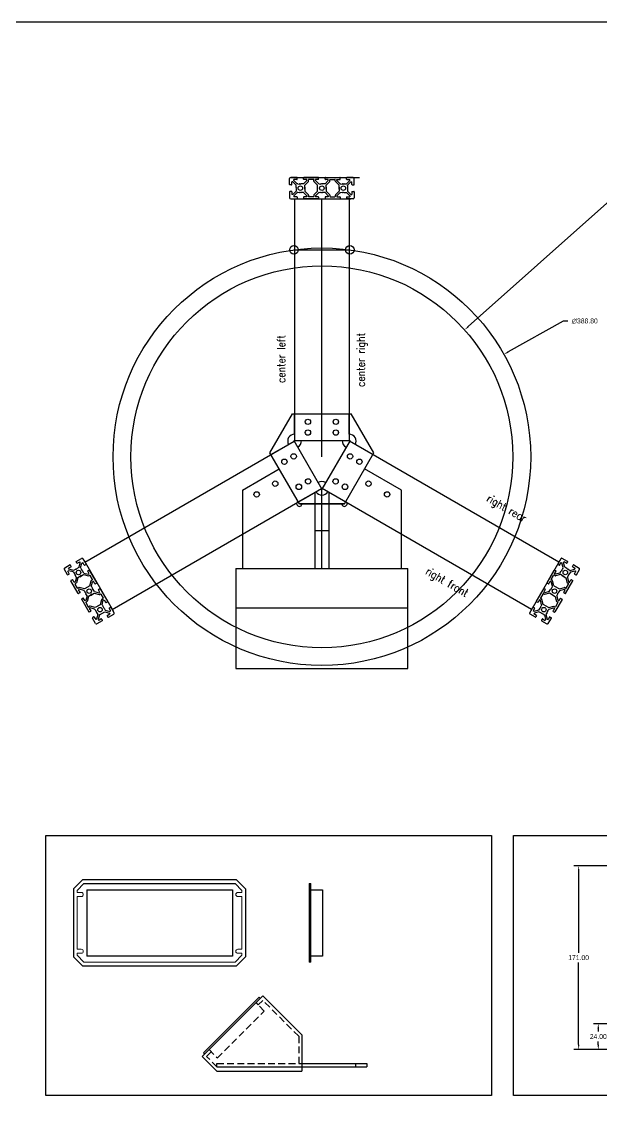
# Model space of a CAD drawing. Extents: x 134 to 3729, y -60 to 2081.
# Drawn here: x 1235 to 1774, y 1060 to 2081 of the extents above; entities that cross this region are included whole.
import ezdxf

# ---------------------------------------------------------------- set-up
doc = ezdxf.new("R2010")
doc.units = 0
doc.header["$LTSCALE"] = 25.4
doc.header["$MEASUREMENT"] = 0
doc.linetypes.add('HIDDEN', pattern=[0.375, 0.25, -0.125])
doc.layers.get('0').update_dxf_attribs({"linetype": 'CONTINUOUS'})
doc.layers.get('Defpoints').update_dxf_attribs({"linetype": 'CONTINUOUS'})
doc.styles.add('ROMANS', font='ROMANS.SHX')
doc.dimstyles.get("Standard").update_dxf_attribs({"dimtxt": 0.18, "dimasz": 0.18, "dimexe": 0.18, "dimexo": 0.0625, "dimgap": 0.09, "dimtad": 0, "dimtih": 1, "dimtoh": 1, "dimdec": 4, "dimzin": 0, "dimdsep": 46, "dimtxsty": 'ROMANS', "dimcen": 0.09, "dimadec": 0, "dimazin": 0, "dimtfac": 1, "dimtdec": 4, "dimtofl": 0, "dimtmove": 2, "dimatfit": 3, "dimfxl": 0, "dimtolj": 1, "dimtzin": 0, "dimarcsym": 0})

# ---------------------------------------------------------------- blocks, each defined once
blk = doc.blocks.new('*D373')
at = {"color": 0, "lineweight": -2}
for p, q in [((1816.7, 1295), (1748.4, 1295)), ((1752.9, 1290.4), (1752.9, 1214.1)), ((1752.9, 1128.6), (1752.9, 1204.9)), ((1787.9, 1124), (1748.4, 1124))]:
    blk.add_line(p, q, dxfattribs=at)
at = {"color": 0}
for points in [[(1752.2, 1290.4), (1753.7, 1290.4), (1752.9, 1295)], [(1752.2, 1128.6), (1753.7, 1128.6), (1752.9, 1124)]]:
    blk.add_solid(points, dxfattribs=at)
at = {"layer": 'Defpoints', "color": 0}
for p in [(1752.9, 1295), (1818.3, 1295), (1789.5, 1124)]:
    blk.add_point(p, dxfattribs=at)
at = {"color": 0, "insert": (1752.9, 1209.5), "char_height": 4.57, "attachment_point": 5}
blk.add_mtext('\\A1;171.00', dxfattribs=at)
blk = doc.blocks.new('*D374')
at = {"color": 0, "lineweight": -2}
for p, q in [((1783.9, 1148), (1766.6, 1148)), ((1771.2, 1143.4), (1771.2, 1140.6)), ((1783.9, 1124), (1766.6, 1124)), ((1771.2, 1128.6), (1771.2, 1131.4))]:
    blk.add_line(p, q, dxfattribs=at)
at = {"color": 0}
for points in [[(1770.4, 1143.4), (1772, 1143.4), (1771.2, 1148)], [(1770.4, 1128.6), (1772, 1128.6), (1771.2, 1124)]]:
    blk.add_solid(points, dxfattribs=at)
at = {"layer": 'Defpoints', "color": 0}
for p in [(1771.2, 1148), (1785.5, 1148), (1785.5, 1124)]:
    blk.add_point(p, dxfattribs=at)
at = {"color": 0, "insert": (1771.2, 1136), "char_height": 4.57, "attachment_point": 5}
blk.add_mtext('\\A1;24.00', dxfattribs=at)
blk = doc.blocks.new('*D438')
at = {"color": 0, "lineweight": -2}
for p, q in [((1779.3, 1911.9), (1650.2, 1797.1)), ((1783.9, 1911.9), (1779.3, 1911.9)), ((1513.8, 1675.9), (1513.9, 1675.9)), ((1513.9, 1675.9), (1513.9, 1675.9))]:
    blk.add_line(p, q, dxfattribs=at)
at = {"color": 0}
blk.add_solid([(1649.7, 1797.6), (1650.7, 1796.5), (1646.7, 1794)], dxfattribs=at)
at = {"layer": 'Defpoints', "color": 0}
for p in [(1646.7, 1794), (1381, 1557.7)]:
    blk.add_point(p, dxfattribs=at)
at = {"color": 0, "insert": (1811, 1911.9), "char_height": 4.572, "attachment_point": 5}
blk.add_mtext('\\A1;14" glass dia', dxfattribs=at)
blk = doc.blocks.new('*D439')
at = {"color": 0, "lineweight": -2}
for p, q in [((1738.4, 1802.2), (1687.3, 1773.5)), ((1743, 1802.2), (1738.4, 1802.2)), ((1513.8, 1675.9), (1513.9, 1675.9)), ((1513.9, 1675.9), (1513.9, 1675.9))]:
    blk.add_line(p, q, dxfattribs=at)
at = {"color": 0}
blk.add_solid([(1686.9, 1774.1), (1687.7, 1772.8), (1683.3, 1771.2)], dxfattribs=at)
at = {"layer": 'Defpoints', "color": 0}
for p in [(1683.3, 1771.2), (1344.5, 1580.5)]:
    blk.add_point(p, dxfattribs=at)
at = {"color": 0, "insert": (1758.6, 1802.2), "char_height": 4.572, "attachment_point": 5}
blk.add_mtext('\\A1;∅388.80', dxfattribs=at)

msp = doc.modelspace()

# ---------------------------------------------------------------- linework, layer by layer
at = {"color": 7, "linetype": 'Continuous'}
for p, q in [((1483.8752, 1929.29687), (1483.8752, 1934.99686)), ((1490.57519, 1935.99686), (1484.8752, 1935.99686)), ((1485.87519, 1929.29687), (1485.87519, 1931.99686)), ((1486.81453, 1931.99686), (1485.87519, 1931.99686)), ((1489.87519, 1928.93621), (1486.81453, 1931.99686)), ((1490.57519, 1933.99686), (1487.87519, 1933.99686)), ((1487.87519, 1933.05752), (1487.87519, 1933.99686)), ((1490.93584, 1929.99687), (1487.87519, 1933.05752)), ((1490.87518, 1934.29686), (1490.87518, 1935.69686)), ((1491.37518, 1929.99687), (1490.93584, 1929.99687)), ((1491.37518, 1929.99687), (1492.6563, 1929.74784)), ((1492.97159, 1929.92988), (1492.6563, 1929.74784)), ((1493.47159, 1929.92988), (1493.87518, 1929.69687)), ((1494.27877, 1929.92988), (1493.87518, 1929.69687)), ((1496.81451, 1929.99687), (1494.52877, 1929.99687)), ((1496.81451, 1929.99687), (1499.87517, 1933.05752)), ((1496.87517, 1934.29686), (1496.87517, 1935.69686)), ((1510.57515, 1935.99686), (1497.17517, 1935.99686)), ((1499.87517, 1933.99686), (1497.17517, 1933.99686)), ((1497.87517, 1928.93621), (1501.2873, 1932.34833)), ((1499.87517, 1933.05752), (1499.87517, 1933.99686)), ((1501.37516, 1932.56047), (1501.37516, 1933.69686)), ((1506.07515, 1933.99686), (1501.67516, 1933.99686)), ((1506.37515, 1932.56047), (1506.37515, 1933.69686)), ((1509.87515, 1928.93621), (1506.46302, 1932.34833)), ((1510.57515, 1933.99686), (1507.87515, 1933.99686)), ((1507.87515, 1933.05752), (1507.87515, 1933.99686)), ((1510.9358, 1929.99687), (1507.87515, 1933.05752)), ((1510.87514, 1934.29686), (1510.87514, 1935.69686)), ((1511.37514, 1929.99687), (1510.9358, 1929.99687)), ((1511.37514, 1929.99687), (1512.65626, 1929.74784)), ((1512.97155, 1929.92988), (1512.65626, 1929.74784)), ((1513.47155, 1929.92988), (1513.87514, 1929.69687)), ((1514.27873, 1929.92988), (1513.87514, 1929.69687)), ((1516.81447, 1929.99687), (1514.52873, 1929.99687)), ((1516.81447, 1929.99687), (1519.87513, 1933.05752)), ((1516.87513, 1934.29686), (1516.87513, 1935.69686)), ((1517.17513, 1935.99686), (1530.57511, 1935.99686)), ((1519.87513, 1933.99686), (1517.17513, 1933.99686)), ((1517.87513, 1928.93621), (1521.28726, 1932.34833)), ((1519.87513, 1933.05752), (1519.87513, 1933.99686)), ((1521.37512, 1932.56047), (1521.37512, 1933.69686)), ((1521.67512, 1933.99686), (1526.07511, 1933.99686)), ((1526.37511, 1932.56047), (1526.37511, 1933.69686)), ((1529.87511, 1928.93621), (1526.46298, 1932.34833)), ((1527.87511, 1933.99686), (1530.57511, 1933.99686)), ((1527.87511, 1933.05752), (1527.87511, 1933.99686)), ((1530.93576, 1929.99687), (1527.87511, 1933.05752)), ((1530.8751, 1934.29686), (1530.8751, 1935.69686)), ((1530.93576, 1929.99687), (1531.3751, 1929.99687)), ((1531.3751, 1929.99687), (1532.65622, 1929.74784)), ((1532.97151, 1929.92988), (1532.65622, 1929.74784)), ((1533.47151, 1929.92988), (1533.8751, 1929.69687)), ((1534.27869, 1929.92988), (1533.8751, 1929.69687)), ((1534.52869, 1929.99687), (1536.81443, 1929.99687)), ((1536.81443, 1929.99687), (1539.87509, 1933.05752)), ((1536.87509, 1934.29686), (1536.87509, 1935.69686)), ((1542.87508, 1935.99686), (1537.17509, 1935.99686)), ((1537.17509, 1933.99686), (1539.87509, 1933.99686)), ((1537.87509, 1928.93621), (1540.93574, 1931.99686)), ((1539.87509, 1933.05752), (1539.87509, 1933.99686)), ((1540.93574, 1931.99686), (1541.87508, 1931.99686)), ((1541.87508, 1929.29687), (1541.87508, 1931.99686)), ((1543.87508, 1929.29687), (1543.87508, 1934.99686)), ((1483.8752, 1922.69688), (1483.8752, 1916.99689)), ((1485.5752, 1928.99687), (1484.1752, 1928.99687)), ((1485.5752, 1922.99688), (1484.1752, 1922.99688)), ((1485.87519, 1922.69688), (1485.87519, 1919.99689)), ((1486.81453, 1919.99689), (1485.87519, 1919.99689)), ((1489.87519, 1923.05754), (1486.81453, 1919.99689)), ((1490.93584, 1921.99688), (1487.87519, 1918.93623)), ((1487.87519, 1918.93623), (1487.87519, 1917.99689)), ((1489.87519, 1926.65046), (1489.87519, 1928.93621)), ((1489.87519, 1925.34329), (1489.87519, 1923.05754)), ((1489.94217, 1926.40046), (1490.17519, 1925.99688)), ((1489.94217, 1925.59329), (1490.17519, 1925.99688)), ((1489.94217, 1925.59329), (1490.17519, 1925.99688)), ((1491.37518, 1921.99688), (1490.93584, 1921.99688)), ((1491.37518, 1921.99688), (1492.6563, 1922.24591)), ((1492.97159, 1922.06387), (1492.6563, 1922.24591)), ((1493.47159, 1922.06387), (1493.87518, 1922.29688)), ((1494.27877, 1922.06387), (1493.87518, 1922.29688)), ((1496.81451, 1921.99688), (1494.52877, 1921.99688)), ((1496.81451, 1921.99688), (1499.87517, 1918.93623)), ((1497.87517, 1924.99688), (1497.87517, 1928.93621)), ((1497.87517, 1926.99687), (1497.87517, 1923.05754)), ((1497.87517, 1923.05754), (1501.2873, 1919.64542)), ((1499.87517, 1918.93623), (1499.87517, 1917.99689)), ((1501.37516, 1919.43328), (1501.37516, 1918.29689)), ((1506.37515, 1919.43328), (1506.37515, 1918.29689)), ((1509.87515, 1923.05754), (1506.46302, 1919.64542)), ((1510.9358, 1921.99688), (1507.87515, 1918.93623)), ((1507.87515, 1918.93623), (1507.87515, 1917.99689)), ((1509.87515, 1923.05754), (1509.87515, 1928.93621)), ((1511.37514, 1921.99688), (1510.9358, 1921.99688)), ((1511.37514, 1921.99688), (1512.65626, 1922.24591)), ((1512.97155, 1922.06387), (1512.65626, 1922.24591)), ((1513.47155, 1922.06387), (1513.87514, 1922.29688)), ((1514.27873, 1922.06387), (1513.87514, 1922.29688)), ((1516.81447, 1921.99688), (1514.52873, 1921.99688)), ((1516.81447, 1921.99688), (1519.87513, 1918.93623)), ((1517.87513, 1924.99688), (1517.87513, 1928.93621)), ((1517.87513, 1926.99687), (1517.87513, 1923.05754)), ((1517.87513, 1923.05754), (1521.28726, 1919.64542)), ((1519.87513, 1918.93623), (1519.87513, 1917.99689)), ((1521.37512, 1919.43328), (1521.37512, 1918.29689)), ((1526.37511, 1919.43328), (1526.37511, 1918.29689)), ((1529.87511, 1923.05754), (1526.46298, 1919.64542)), ((1530.93576, 1921.99688), (1527.87511, 1918.93623)), ((1527.87511, 1918.93623), (1527.87511, 1917.99689)), ((1529.87511, 1924.99688), (1529.87511, 1928.93621)), ((1529.87511, 1926.99687), (1529.87511, 1923.05754)), ((1530.93576, 1921.99688), (1531.3751, 1921.99688)), ((1531.3751, 1921.99688), (1532.65622, 1922.24591)), ((1532.97151, 1922.06387), (1532.65622, 1922.24591)), ((1533.47151, 1922.06387), (1533.8751, 1922.29688)), ((1534.27869, 1922.06387), (1533.8751, 1922.29688)), ((1534.52869, 1921.99688), (1536.81443, 1921.99688)), ((1536.81443, 1921.99688), (1539.87509, 1918.93623)), ((1537.87509, 1928.49687), (1537.87509, 1928.93621)), ((1537.87509, 1928.93621), (1537.87509, 1923.05754)), ((1537.87509, 1923.05754), (1540.93574, 1919.99689)), ((1539.87509, 1918.93623), (1539.87509, 1917.99689)), ((1540.93574, 1919.99689), (1541.87508, 1919.99689)), ((1541.87508, 1922.69688), (1541.87508, 1919.99689)), ((1542.17508, 1928.99687), (1543.57508, 1928.99687)), ((1542.17508, 1922.99688), (1543.57508, 1922.99688)), ((1543.87508, 1922.69688), (1543.87508, 1916.99689)), ((1484.8752, 1915.9969), (1490.57519, 1915.9969)), ((1490.57519, 1917.99689), (1487.87519, 1917.99689)), ((1490.87518, 1917.69689), (1490.87518, 1916.29689)), ((1496.87517, 1917.69689), (1496.87517, 1916.29689)), ((1499.87517, 1917.99689), (1497.17517, 1917.99689)), ((1510.57515, 1915.9969), (1497.17517, 1915.9969)), ((1506.07515, 1917.99689), (1501.67516, 1917.99689)), ((1510.57515, 1917.99689), (1507.87515, 1917.99689)), ((1510.87514, 1917.69689), (1510.87514, 1916.29689)), ((1516.87513, 1917.69689), (1516.87513, 1916.29689)), ((1519.87513, 1917.99689), (1517.17513, 1917.99689)), ((1517.17513, 1915.9969), (1530.57511, 1915.9969)), ((1521.67512, 1917.99689), (1526.07511, 1917.99689)), ((1527.87511, 1917.99689), (1530.57511, 1917.99689)), ((1530.8751, 1917.69689), (1530.8751, 1916.29689)), ((1536.87509, 1917.69689), (1536.87509, 1916.29689)), ((1537.17509, 1917.99689), (1539.87509, 1917.99689)), ((1542.87508, 1915.9969), (1537.17509, 1915.9969)), ((1279.41058, 1575.15375), (1274.47424, 1572.30376)), ((1280.41057, 1573.42171), (1278.07231, 1572.07171)), ((1278.54198, 1571.25822), (1278.07231, 1572.07171)), ((1280.52038, 1573.83151), (1279.82038, 1575.04395)), ((1285.71652, 1576.83151), (1285.01652, 1578.04394)), ((1285.12633, 1578.45375), (1290.06267, 1581.30374)), ((1285.83447, 1571.9344), (1287.81399, 1573.07728)), ((1286.12633, 1576.7217), (1288.46459, 1578.0717)), ((1287.81399, 1573.07728), (1288.93426, 1577.25821)), ((1288.93426, 1577.25821), (1288.46459, 1578.0717)), ((1289.26287, 1572.68905), (1290.38315, 1576.86998)), ((1289.48254, 1572.30857), (1289.26287, 1572.68905)), ((1289.48254, 1572.30857), (1289.90744, 1571.07458)), ((1290.38315, 1576.86998), (1291.19664, 1577.33965)), ((1292.54664, 1575.00138), (1291.19664, 1577.33965)), ((1291.42869, 1580.93772), (1294.27868, 1576.00138)), ((1292.95644, 1574.89158), (1294.16888, 1575.59158)), ((1736.32159, 1580.93772), (1733.47159, 1576.00138)), ((1734.79383, 1574.89158), (1733.5814, 1575.59158)), ((1735.20364, 1575.00138), (1736.55364, 1577.33965)), ((1737.36713, 1576.86998), (1736.55364, 1577.33965)), ((1738.48741, 1572.68905), (1737.36713, 1576.86998)), ((1742.62395, 1578.45375), (1737.68761, 1581.30374)), ((1738.26774, 1572.30857), (1737.84284, 1571.07458)), ((1738.26774, 1572.30857), (1738.48741, 1572.68905)), ((1738.81601, 1577.25821), (1739.28568, 1578.0717)), ((1739.93629, 1573.07728), (1738.81601, 1577.25821)), ((1741.62395, 1576.7217), (1739.28568, 1578.0717)), ((1741.9158, 1571.9344), (1739.93629, 1573.07728)), ((1742.03375, 1576.83151), (1742.73375, 1578.04394)), ((1747.2299, 1573.83151), (1747.92989, 1575.04395)), ((1747.3397, 1573.42171), (1749.67797, 1572.07171)), ((1748.3397, 1575.15375), (1753.27604, 1572.30376)), ((1749.2083, 1571.25822), (1749.67797, 1572.07171)), ((1276.95821, 1566.0014), (1274.10822, 1570.93774)), ((1278.15375, 1569.80933), (1277.34026, 1569.33966)), ((1278.69026, 1567.0014), (1277.34026, 1569.33966)), ((1278.58045, 1566.59159), (1277.36802, 1565.89159)), ((1282.33468, 1568.68906), (1278.15375, 1569.80933)), ((1282.72291, 1570.13794), (1278.54198, 1571.25822)), ((1282.55435, 1568.30858), (1282.33468, 1568.68906)), ((1282.55435, 1568.30858), (1283.41057, 1567.32361)), ((1284.70242, 1571.28081), (1282.72291, 1570.13794)), ((1283.41057, 1566.95954), (1283.41057, 1567.32361)), ((1283.66057, 1566.52653), (1284.06416, 1566.29352)), ((1284.06416, 1565.82749), (1284.06416, 1566.29352)), ((1285.27402, 1563.59798), (1284.13114, 1565.57749)), ((1285.27402, 1563.59798), (1284.15374, 1559.41705)), ((1284.95242, 1571.3478), (1285.41845, 1571.3478)), ((1285.65146, 1571.75139), (1285.41845, 1571.3478)), ((1285.65146, 1571.75139), (1285.41845, 1571.3478)), ((1286.7229, 1563.20975), (1285.47398, 1558.5487)), ((1290.13446, 1565.17942), (1286.7229, 1563.20975)), ((1288.40242, 1564.17942), (1291.81398, 1566.14909)), ((1290.22273, 1570.89255), (1289.90744, 1571.07458)), ((1290.47273, 1570.45953), (1290.47273, 1569.99351)), ((1290.87632, 1569.7605), (1290.47273, 1569.99351)), ((1292.20221, 1567.59797), (1291.05933, 1569.57749)), ((1291.81398, 1566.14909), (1296.47503, 1564.90016)), ((1292.20221, 1567.59797), (1296.38314, 1566.47769)), ((1297.19663, 1566.94736), (1295.84663, 1569.28563)), ((1295.95644, 1569.69543), (1297.16887, 1570.39543)), ((1296.38314, 1566.47769), (1297.19663, 1566.94736)), ((1296.70267, 1564.93013), (1297.68682, 1565.49833)), ((1304.27866, 1558.68091), (1297.57868, 1570.28563)), ((1300.29662, 1561.57802), (1298.09663, 1565.38852)), ((1723.47161, 1558.68091), (1730.1716, 1570.28563)), ((1727.45366, 1561.57802), (1729.65365, 1565.38852)), ((1731.0476, 1564.93013), (1730.06346, 1565.49833)), ((1730.55365, 1566.94736), (1731.90365, 1569.28563)), ((1731.36714, 1566.47769), (1730.55365, 1566.94736)), ((1731.79384, 1569.69543), (1730.58141, 1570.39543)), ((1735.9363, 1566.14909), (1731.27525, 1564.90016)), ((1735.54807, 1567.59797), (1731.36714, 1566.47769)), ((1735.54807, 1567.59797), (1736.69094, 1569.57749)), ((1739.34786, 1564.17942), (1735.9363, 1566.14909)), ((1736.87396, 1569.7605), (1737.27755, 1569.99351)), ((1737.27755, 1570.45953), (1737.27755, 1569.99351)), ((1737.52755, 1570.89255), (1737.84284, 1571.07458)), ((1737.61581, 1565.17942), (1741.02738, 1563.20975)), ((1741.02738, 1563.20975), (1742.2763, 1558.5487)), ((1742.09882, 1571.75139), (1742.33183, 1571.3478)), ((1742.09882, 1571.75139), (1742.33183, 1571.3478)), ((1742.79785, 1571.3478), (1742.33183, 1571.3478)), ((1742.47626, 1563.59798), (1743.61913, 1565.57749)), ((1742.47626, 1563.59798), (1743.59654, 1559.41705)), ((1743.04785, 1571.28081), (1745.02737, 1570.13794)), ((1744.08971, 1566.52653), (1743.68612, 1566.29352)), ((1743.68612, 1565.82749), (1743.68612, 1566.29352)), ((1745.19593, 1568.30858), (1744.33971, 1567.32361)), ((1744.33971, 1566.95954), (1744.33971, 1567.32361)), ((1745.02737, 1570.13794), (1749.2083, 1571.25822)), ((1745.19593, 1568.30858), (1745.41559, 1568.68906)), ((1745.41559, 1568.68906), (1749.59653, 1569.80933)), ((1749.06002, 1567.0014), (1750.41002, 1569.33966)), ((1749.16983, 1566.59159), (1750.38226, 1565.89159)), ((1749.59653, 1569.80933), (1750.41002, 1569.33966)), ((1750.79207, 1566.0014), (1753.64206, 1570.93774)), ((1286.95819, 1548.68093), (1280.2582, 1560.28565)), ((1281.58044, 1561.39545), (1280.36801, 1560.69545)), ((1283.34025, 1558.94738), (1281.99025, 1561.28564)), ((1284.15374, 1559.41705), (1283.34025, 1558.94738)), ((1286.44024, 1553.57803), (1284.24025, 1557.38854)), ((1285.3342, 1558.36654), (1284.35005, 1557.79834)), ((1287.8342, 1554.03642), (1286.85005, 1553.46823)), ((1288.15373, 1552.48886), (1287.34024, 1552.01919)), ((1288.69024, 1549.68093), (1287.34024, 1552.01919)), ((1292.72289, 1552.81747), (1288.06184, 1554.06639)), ((1292.33466, 1551.36858), (1288.15373, 1552.48886)), ((1297.81397, 1555.7568), (1292.72289, 1552.81747)), ((1297.81397, 1555.7568), (1299.06289, 1560.41785)), ((1299.20267, 1560.60001), (1300.18681, 1561.16821)), ((1299.26285, 1555.36857), (1300.38313, 1559.54951)), ((1299.48252, 1554.9881), (1299.26285, 1555.36857)), ((1299.48252, 1554.9881), (1299.90742, 1553.75411)), ((1300.22271, 1553.57207), (1299.90742, 1553.75411)), ((1300.38313, 1559.54951), (1301.19662, 1560.01917)), ((1300.47271, 1553.13906), (1300.47271, 1552.67304)), ((1300.8763, 1552.44002), (1300.47271, 1552.67304)), ((1302.20219, 1550.2775), (1301.05931, 1552.25701)), ((1302.54662, 1557.68091), (1301.19662, 1560.01917)), ((1302.95642, 1557.5711), (1304.16886, 1558.2711)), ((1307.19661, 1549.62689), (1305.84661, 1551.96515)), ((1305.95642, 1552.37496), (1307.16885, 1553.07496)), ((1307.57866, 1552.96515), (1314.27864, 1541.36043)), ((1720.17162, 1552.96515), (1713.47163, 1541.36043)), ((1720.55367, 1549.62689), (1721.90367, 1551.96515)), ((1721.79386, 1552.37496), (1720.58143, 1553.07496)), ((1724.79385, 1557.5711), (1723.58142, 1558.2711)), ((1725.20366, 1557.68091), (1726.55366, 1560.01917)), ((1725.54809, 1550.2775), (1726.69096, 1552.25701)), ((1727.36715, 1559.54951), (1726.55366, 1560.01917)), ((1726.87398, 1552.44002), (1727.27757, 1552.67304)), ((1727.27757, 1553.13906), (1727.27757, 1552.67304)), ((1728.48743, 1555.36857), (1727.36715, 1559.54951)), ((1727.52757, 1553.57207), (1727.84286, 1553.75411)), ((1728.54761, 1560.60001), (1727.56346, 1561.16821)), ((1728.26776, 1554.9881), (1727.84286, 1553.75411)), ((1728.26776, 1554.9881), (1728.48743, 1555.36857)), ((1729.93631, 1555.7568), (1728.68739, 1560.41785)), ((1729.93631, 1555.7568), (1735.02739, 1552.81747)), ((1735.02739, 1552.81747), (1739.68844, 1554.06639)), ((1735.41561, 1551.36858), (1739.59655, 1552.48886)), ((1739.06004, 1549.68093), (1740.41004, 1552.01919)), ((1739.59655, 1552.48886), (1740.41004, 1552.01919)), ((1739.91608, 1554.03642), (1740.90023, 1553.46823)), ((1740.79209, 1548.68093), (1747.49207, 1560.28565)), ((1741.31003, 1553.57803), (1743.51003, 1557.38854)), ((1742.41608, 1558.36654), (1743.40022, 1557.79834)), ((1743.59654, 1559.41705), (1744.41003, 1558.94738)), ((1744.41003, 1558.94738), (1745.76003, 1561.28564)), ((1746.16983, 1561.39545), (1747.38227, 1560.69545)), ((1288.58043, 1549.27112), (1287.368, 1548.57112)), ((1290.25818, 1542.96517), (1296.95817, 1531.36045)), ((1291.58042, 1544.07498), (1290.36799, 1543.37498)), ((1293.34023, 1541.62691), (1291.99023, 1543.96517)), ((1292.55433, 1550.9881), (1292.33466, 1551.36858)), ((1292.55433, 1550.9881), (1293.41055, 1550.00314)), ((1294.15372, 1542.09658), (1293.34023, 1541.62691)), ((1293.41055, 1549.63907), (1293.41055, 1550.00314)), ((1293.66055, 1549.20606), (1294.06414, 1548.97304)), ((1294.06414, 1548.50702), (1294.06414, 1548.97304)), ((1295.274, 1546.27751), (1294.13112, 1548.25702)), ((1295.274, 1546.27751), (1294.15372, 1542.09658)), ((1296.72288, 1545.88928), (1295.47396, 1541.22823)), ((1300.13444, 1547.85894), (1296.72288, 1545.88928)), ((1298.4024, 1546.85895), (1301.81396, 1548.82861)), ((1301.81396, 1548.82861), (1306.47501, 1547.57969)), ((1302.20219, 1550.2775), (1306.38312, 1549.15722)), ((1306.38312, 1549.15722), (1307.19661, 1549.62689)), ((1306.70265, 1547.60966), (1307.6868, 1548.17786)), ((1307.81395, 1538.43633), (1309.06287, 1543.09738)), ((1308.09661, 1548.06805), (1310.2966, 1544.25754)), ((1309.20265, 1543.27954), (1310.18679, 1543.84774)), ((1309.26283, 1538.0481), (1310.38311, 1542.22903)), ((1310.38311, 1542.22903), (1311.1966, 1542.6987)), ((1311.1966, 1542.6987), (1312.5466, 1540.36044)), ((1716.55368, 1542.6987), (1715.20368, 1540.36044)), ((1717.36717, 1542.22903), (1716.55368, 1542.6987)), ((1718.48745, 1538.0481), (1717.36717, 1542.22903)), ((1719.65367, 1548.06805), (1717.45368, 1544.25754)), ((1718.54763, 1543.27954), (1717.56348, 1543.84774)), ((1719.93633, 1538.43633), (1718.68741, 1543.09738)), ((1721.04762, 1547.60966), (1720.06348, 1548.17786)), ((1721.36716, 1549.15722), (1720.55367, 1549.62689)), ((1725.93632, 1548.82861), (1721.27527, 1547.57969)), ((1725.54809, 1550.2775), (1721.36716, 1549.15722)), ((1729.34788, 1546.85895), (1725.93632, 1548.82861)), ((1727.61583, 1547.85894), (1731.0274, 1545.88928)), ((1737.49209, 1542.96517), (1730.79211, 1531.36045)), ((1731.0274, 1545.88928), (1732.27632, 1541.22823)), ((1732.47628, 1546.27751), (1733.61915, 1548.25702)), ((1732.47628, 1546.27751), (1733.59656, 1542.09658)), ((1733.59656, 1542.09658), (1734.41005, 1541.62691)), ((1734.08973, 1549.20606), (1733.68614, 1548.97304)), ((1733.68614, 1548.50702), (1733.68614, 1548.97304)), ((1735.19595, 1550.9881), (1734.33973, 1550.00314)), ((1734.33973, 1549.63907), (1734.33973, 1550.00314)), ((1734.41005, 1541.62691), (1735.76005, 1543.96517)), ((1735.19595, 1550.9881), (1735.41561, 1551.36858)), ((1736.16985, 1544.07498), (1737.38229, 1543.37498)), ((1739.16985, 1549.27112), (1740.38228, 1548.57112)), ((1294.24023, 1540.06806), (1296.44022, 1536.25756)), ((1295.33418, 1541.04607), (1294.35003, 1540.47787)), ((1297.83418, 1536.71595), (1296.85003, 1536.14775)), ((1298.15371, 1535.16839), (1297.34022, 1534.69872)), ((1297.34022, 1534.69872), (1298.69022, 1532.36045)), ((1298.58041, 1531.95065), (1297.36798, 1531.25065)), ((1302.72287, 1535.49699), (1298.06182, 1536.74592)), ((1302.33464, 1534.04811), (1298.15371, 1535.16839)), ((1302.33464, 1534.04811), (1302.55431, 1533.66763)), ((1302.55431, 1533.66763), (1303.41053, 1532.68267)), ((1306.13443, 1537.46666), (1302.72287, 1535.49699)), ((1303.41053, 1532.31859), (1303.41053, 1532.68267)), ((1303.66053, 1531.88558), (1304.06412, 1531.65257)), ((1304.06412, 1531.18655), (1304.06412, 1531.65257)), ((1304.40238, 1536.46666), (1307.81395, 1538.43633)), ((1306.72286, 1528.56881), (1311.81394, 1531.50814)), ((1309.26283, 1538.0481), (1309.4825, 1537.66762)), ((1309.4825, 1537.66762), (1309.9074, 1536.43364)), ((1310.22269, 1536.2516), (1309.9074, 1536.43364)), ((1310.47269, 1535.81859), (1310.47269, 1535.35256)), ((1310.87628, 1535.11955), (1310.47269, 1535.35256)), ((1311.05929, 1534.93654), (1312.20217, 1532.95702)), ((1311.81394, 1531.50814), (1315.99487, 1530.38786)), ((1312.20217, 1532.95702), (1316.3831, 1531.83675)), ((1312.9564, 1540.25063), (1314.16884, 1540.95063)), ((1315.84659, 1534.64468), (1317.19659, 1532.30642)), ((1315.9564, 1535.05449), (1317.16883, 1535.75449)), ((1316.3831, 1531.83675), (1317.19659, 1532.30642)), ((1320.42863, 1530.70834), (1317.57864, 1535.64468)), ((1707.32165, 1530.70834), (1710.17164, 1535.64468)), ((1711.90369, 1534.64468), (1710.55369, 1532.30642)), ((1711.36718, 1531.83675), (1710.55369, 1532.30642)), ((1711.79388, 1535.05449), (1710.58145, 1535.75449)), ((1715.54811, 1532.95702), (1711.36718, 1531.83675)), ((1715.93634, 1531.50814), (1711.75541, 1530.38786)), ((1714.79387, 1540.25063), (1713.58144, 1540.95063)), ((1716.69098, 1534.93654), (1715.54811, 1532.95702)), ((1721.02742, 1528.56881), (1715.93634, 1531.50814)), ((1716.874, 1535.11955), (1717.27759, 1535.35256)), ((1717.27759, 1535.81859), (1717.27759, 1535.35256)), ((1717.52759, 1536.2516), (1717.84288, 1536.43364)), ((1718.26778, 1537.66762), (1717.84288, 1536.43364)), ((1718.48745, 1538.0481), (1718.26778, 1537.66762)), ((1723.34789, 1536.46666), (1719.93633, 1538.43633)), ((1721.61585, 1537.46666), (1725.02741, 1535.49699)), ((1724.08975, 1531.88558), (1723.68616, 1531.65257)), ((1723.68616, 1531.18655), (1723.68616, 1531.65257)), ((1725.19597, 1533.66763), (1724.33975, 1532.68267)), ((1724.33975, 1532.31859), (1724.33975, 1532.68267)), ((1725.02741, 1535.49699), (1729.68846, 1536.74592)), ((1725.41563, 1534.04811), (1725.19597, 1533.66763)), ((1725.41563, 1534.04811), (1729.59657, 1535.16839)), ((1730.41006, 1534.69872), (1729.06006, 1532.36045)), ((1729.16987, 1531.95065), (1730.3823, 1531.25065)), ((1729.59657, 1535.16839), (1730.41006, 1534.69872)), ((1729.9161, 1536.71595), (1730.90025, 1536.14775)), ((1733.51005, 1540.06806), (1731.31005, 1536.25756)), ((1732.4161, 1541.04607), (1733.40024, 1540.47787)), ((1303.10816, 1520.70836), (1300.25816, 1525.6447)), ((1301.5804, 1526.7545), (1300.36797, 1526.05451)), ((1301.99021, 1526.6447), (1303.34021, 1524.30643)), ((1304.1537, 1524.7761), (1303.34021, 1524.30643)), ((1304.1311, 1530.93655), (1305.27398, 1528.95703)), ((1305.27398, 1528.95703), (1304.1537, 1524.7761)), ((1309.41052, 1523.19233), (1304.47418, 1520.34234)), ((1306.72286, 1528.56881), (1305.60259, 1524.38787)), ((1305.60259, 1524.38787), (1306.07225, 1523.57438)), ((1308.41052, 1524.92438), (1306.07225, 1523.57438)), ((1307.10334, 1528.78847), (1306.72286, 1528.56881)), ((1308.82032, 1524.81457), (1309.52032, 1523.60214)), ((1314.01647, 1527.81457), (1314.71647, 1526.60213)), ((1314.12627, 1528.22437), (1316.46454, 1529.57437)), ((1315.12627, 1526.49233), (1320.06261, 1529.34232)), ((1315.99487, 1530.38786), (1316.46454, 1529.57437)), ((1712.62401, 1526.49233), (1707.68767, 1529.34232)), ((1711.75541, 1530.38786), (1711.28574, 1529.57437)), ((1713.624, 1528.22437), (1711.28574, 1529.57437)), ((1713.73381, 1527.81457), (1713.03381, 1526.60213)), ((1718.92995, 1524.81457), (1718.22995, 1523.60214)), ((1718.33976, 1523.19233), (1723.2761, 1520.34234)), ((1719.33976, 1524.92438), (1721.67802, 1523.57438)), ((1720.64694, 1528.78847), (1721.02742, 1528.56881)), ((1721.02742, 1528.56881), (1722.14769, 1524.38787)), ((1722.14769, 1524.38787), (1721.67802, 1523.57438)), ((1723.61917, 1530.93655), (1722.4763, 1528.95703)), ((1722.4763, 1528.95703), (1723.59658, 1524.7761)), ((1723.59658, 1524.7761), (1724.41007, 1524.30643)), ((1725.76007, 1526.6447), (1724.41007, 1524.30643)), ((1724.64212, 1520.70836), (1727.49211, 1525.6447)), ((1726.16987, 1526.7545), (1727.38231, 1526.05451))]:
    msp.add_line(p, q, dxfattribs=at)
for p, q in [((1484.8752, 1935.99686), (1549, 1935.99686)), ((1486.87519, 1915.9969), (1540.87508, 1915.9969)), ((1513.87514, 1868.53705), (1513.87514, 1915.9969)), ((1487.89438, 1868.53705), (1539.8559, 1868.53705)), ((1513.87514, 1675.88099), (1513.87514, 1870.28099)), ((1513.87514, 1675.88099), (1513.87514, 1770.28099)), ((1487.69361, 1690.9969), (1540.05666, 1690.9969)), ((1487.69361, 1690.9969), (1513.87514, 1645.64917)), ((1540.05666, 1690.9969), (1513.87514, 1645.64917)), ((1508.33258, 1643.35159), (1513.48435, 1646.32603)), ((1507.37514, 1607.26349), (1520.37514, 1607.26349)), ((1292.42869, 1579.20567), (1319.42863, 1532.44039)), ((1735.32159, 1579.20567), (1708.32164, 1532.44039)), ((1433.74514, 1571.72811), (1433.74514, 1478.76045)), ((1594.00514, 1478.76045), (1594.00514, 1571.72811)), ((1433.74514, 1478.76045), (1594.00514, 1478.76045)), ((1434.51909, 1281.89031), (1290.97787, 1281.89031)), ((1292.39048, 1278.46631), (1433.10648, 1278.46631)), ((1501.89102, 1278.46631), (1501.89102, 1205.31431)), ((1503.49122, 1205.31431), (1503.49122, 1278.46631)), ((1282.61648, 1273.52892), (1282.61648, 1210.2517)), ((1294.93048, 1272.75131), (1430.56648, 1272.75131)), ((1294.93048, 1272.75131), (1294.93048, 1211.02931)), ((1430.56648, 1272.75131), (1430.56648, 1211.02931)), ((1442.88048, 1273.52892), (1442.88048, 1210.2517)), ((1503.49122, 1272.75131), (1514.48942, 1272.75131)), ((1514.48942, 1272.75131), (1514.48942, 1211.02931)), ((1430.56648, 1211.02931), (1294.93048, 1211.02931)), ((1514.48942, 1211.02931), (1503.49122, 1211.02931)), ((1290.97787, 1201.89031), (1434.51909, 1201.89031)), ((1458.89465, 1173.95483), (1402.32611, 1117.38629)), ((1458.89465, 1173.95483), (1402.32611, 1117.38629)), ((1402.32611, 1117.38629), (1458.89465, 1173.95483)), ((1456.47352, 1171.5337), (1458.89465, 1173.95483)), ((1495.29378, 1137.55571), (1458.89465, 1173.95483)), ((1403.61573, 1120.93893), (1455.34201, 1172.66521)), ((1454.65201, 1165.46955), (1452.53069, 1167.59087)), ((1495.29378, 1137.55571), (1495.29378, 1103.78862)), ((1415.92378, 1103.78862), (1402.32611, 1117.38629)), ((1415.92378, 1103.78862), (1495.29378, 1103.78862)), ((1416.16642, 1107.78862), (1555.69255, 1107.78862)), ((1416.99142, 1107.78862), (1555.69255, 1107.78862)), ((1495.29378, 1110.96362), (1555.69255, 1110.96362)), ((1545.04642, 1110.96362), (1545.04642, 1107.78862)), ((1555.69255, 1110.96362), (1555.69255, 1107.78862))]:
    msp.add_line(p, q)
at = {"color": 4}
for p, q in [((1488.47519, 1915.9969), (1488.47519, 1690.9969)), ((1539.27509, 1915.9969), (1539.27509, 1690.9969)), ((1293.22869, 1577.82003), (1488.0844, 1690.32003)), ((1734.52159, 1577.82003), (1539.66588, 1690.32003)), ((1439.87514, 1644.70407), (1474.19082, 1664.51624)), ((1587.87514, 1644.70407), (1553.55946, 1664.51624)), ((1318.62864, 1533.82603), (1513.48435, 1646.32603)), ((1439.87514, 1644.70407), (1439.87514, 1571.72811)), ((1709.12164, 1533.82603), (1514.26593, 1646.32603)), ((1587.87514, 1571.72811), (1587.87514, 1644.70407)), ((1534.85946, 1632.12689), (1492.89082, 1632.12689)), ((1532.40997, 1631.62689), (1495.34031, 1631.62689)), ((1433.74514, 1571.72811), (1594.00514, 1571.72811)), ((1433.74514, 1535.32899), (1594.00514, 1535.32899))]:
    msp.add_line(p, q, dxfattribs=at)
at = {"color": 6}
for p, q in [((1465.49082, 1679.58508), (1486.47514, 1715.93099)), ((1486.47514, 1715.93099), (1541.27514, 1715.93099)), ((1488.47514, 1696.94568), (1488.47514, 1715.93099)), ((1539.27514, 1696.94568), (1539.27514, 1715.93099)), ((1562.25946, 1679.58508), (1541.27514, 1715.93099)), ((1466.49082, 1677.85303), (1482.93258, 1687.34568)), ((1561.25946, 1677.85303), (1544.8177, 1687.34568)), ((1492.89082, 1632.12689), (1465.49082, 1679.58508)), ((1534.85946, 1632.12689), (1562.25946, 1679.58508)), ((1491.89082, 1633.85894), (1508.33258, 1643.35159)), ((1496.55463, 1636.55159), (1508.33258, 1643.35159)), ((1535.85946, 1633.85894), (1519.4177, 1643.35159)), ((1492.89082, 1632.12689), (1534.85946, 1632.12689)), ((1492.89082, 1632.12689), (1534.85946, 1632.12689)), ((1534.85946, 1632.12689), (1492.89082, 1632.12689))]:
    msp.add_line(p, q, dxfattribs=at)
at = {"color": 1}
for p, q in [((1513.87514, 1571.72811), (1513.87514, 1645.64917)), ((1507.37514, 1642.79887), (1507.37514, 1571.72811)), ((1520.37514, 1642.79887), (1520.37514, 1571.72811))]:
    msp.add_line(p, q, dxfattribs=at)
at = {"color": 7, "linetype": 'Continuous', "lineweight": 0}
for p, q in [((1290.97787, 1281.89031), (1282.61648, 1273.52892)), ((1286.04048, 1272.11631), (1292.39048, 1278.46631)), ((1433.10648, 1278.46631), (1439.45648, 1272.11631)), ((1434.51909, 1281.89031), (1442.88048, 1273.52892)), ((1501.89102, 1278.46631), (1503.49122, 1278.46631)), ((1286.04048, 1270.21131), (1286.04048, 1272.11631)), ((1289.85048, 1270.21131), (1286.04048, 1270.21131)), ((1286.04048, 1217.37931), (1286.04048, 1266.40131)), ((1286.04048, 1266.40131), (1289.85048, 1266.40131)), ((1439.45648, 1270.21131), (1435.64648, 1270.21131)), ((1435.64648, 1266.40131), (1439.45648, 1266.40131)), ((1439.45648, 1272.11631), (1439.45648, 1270.21131)), ((1439.45648, 1266.40131), (1439.45648, 1217.37931)), ((1289.85048, 1217.37931), (1286.04048, 1217.37931)), ((1439.45648, 1217.37931), (1435.64648, 1217.37931)), ((1290.97787, 1201.89031), (1282.61648, 1210.2517)), ((1286.04048, 1211.66431), (1286.04048, 1213.56931)), ((1286.04048, 1213.56931), (1289.85048, 1213.56931)), ((1292.39048, 1205.31431), (1286.04048, 1211.66431)), ((1433.10648, 1205.31431), (1292.39048, 1205.31431)), ((1439.45648, 1211.66431), (1433.10648, 1205.31431)), ((1434.51909, 1201.89031), (1442.88048, 1210.2517)), ((1435.64648, 1213.56931), (1439.45648, 1213.56931)), ((1439.45648, 1213.56931), (1439.45648, 1211.66431)), ((1503.49122, 1205.31431), (1501.89102, 1205.31431)), ((1456.47352, 1171.5337), (1455.34201, 1172.66521)), ((1403.61573, 1120.93893), (1404.74725, 1119.80742))]:
    msp.add_line(p, q, dxfattribs=at)
at = {"linetype": 'HIDDEN'}
for p, q in [((1460.20931, 1159.71568), (1452.43241, 1167.49258)), ((1454.65201, 1165.46955), (1458.89465, 1169.71219)), ((1492.29378, 1136.31307), (1458.89465, 1169.71219)), ((1416.56526, 1116.07163), (1460.20931, 1159.71568)), ((1492.29378, 1136.31307), (1492.29378, 1110.96362)), ((1408.78836, 1123.84854), (1416.56526, 1116.07163)), ((1410.90968, 1121.72722), (1406.56875, 1117.38629)), ((1416.16642, 1107.78862), (1406.56875, 1117.38629)), ((1416.16642, 1110.96362), (1495.29378, 1110.96362)), ((1416.16642, 1107.78862), (1416.16642, 1110.96362))]:
    msp.add_line(p, q, dxfattribs=at)
at = {"color": 4}
for points in [[(133.78398, 2080.78436), (3728.5728, 2080.78436), (3728.5728, 192.682), (133.78398, 192.682)], [(1257.00387, 1323.29694), (1671.93027, 1323.29694), (1671.93027, 1081.10713), (1257.00387, 1081.10713)], [(1692.2945, 1323.29694), (2287.88468, 1323.29694), (2287.88468, 1081.10713), (1692.2945, 1081.10713)]]:
    msp.add_lwpolyline(points, close=True, dxfattribs=at)
at = {"color": 7, "linetype": 'Continuous'}
for centre in [(1493.87518, 1925.99688), (1493.87518, 1925.99688), (1513.87514, 1925.99688), (1533.8751, 1925.99688), (1287.26844, 1568.14351), (1287.26844, 1568.14351), (1740.48183, 1568.14351), (1740.48183, 1568.14351), (1297.26842, 1550.82304), (1730.48185, 1550.82304), (1307.2684, 1533.50257), (1720.48187, 1533.50257)]:
    msp.add_circle(centre, 2.1, dxfattribs=at)
for centre, radius in [((1513.87514, 1675.88099), 194.4), ((1487.89438, 1868.53705), 4), ((1539.8559, 1868.53705), 4), ((1513.87514, 1675.88099), 177.8), ((1500.87514, 1708.43099), 2.5), ((1526.87514, 1708.43099), 2.5), ((1500.87514, 1698.43099), 2.5), ((1526.87514, 1698.43099), 2.5), ((1487.61293, 1676.26846), 2.5), ((1540.13734, 1676.26846), 2.5), ((1478.95268, 1671.26846), 2.5), ((1548.7976, 1671.26846), 2.5), ((1501.0796, 1652.94351), 2.5), ((1526.67068, 1652.94351), 2.5), ((1453.15298, 1640.82303), 2.5), ((1470.47349, 1650.82303), 2.5), ((1492.41935, 1647.94351), 2.6), ((1535.33093, 1647.94351), 2.6), ((1557.27679, 1650.82303), 2.5), ((1574.5973, 1640.82303), 2.5)]:
    msp.add_circle(centre, radius)
for centre, radius, start, end in [((1484.8752, 1934.99686), 1, 90, 180), ((1484.1752, 1929.29687), 0.3, 180, 270), ((1485.5752, 1929.29687), 0.3, 270, 0), ((1490.57519, 1935.69686), 0.3, 0, 90), ((1490.57519, 1934.29686), 0.3, 270, 0), ((1493.22159, 1929.49687), 0.5, 60, 120), ((1494.52877, 1929.49687), 0.5, 90, 120), ((1497.17517, 1935.69686), 0.3, 90, 180), ((1497.17517, 1934.29686), 0.3, 180, 270), ((1501.07516, 1932.56047), 0.3, 315, 0), ((1501.67516, 1933.69686), 0.3, 90, 180), ((1506.07515, 1933.69686), 0.3, 0, 90), ((1506.67515, 1932.56047), 0.3, 180, 225), ((1510.57515, 1935.69686), 0.3, 0, 90), ((1510.57515, 1934.29686), 0.3, 270, 0), ((1513.22155, 1929.49687), 0.5, 60, 120), ((1514.52873, 1929.49687), 0.5, 90, 120), ((1517.17513, 1935.69686), 0.3, 90, 180), ((1517.17513, 1934.29686), 0.3, 180, 270), ((1521.07512, 1932.56047), 0.3, 315, 0), ((1521.67512, 1933.69686), 0.3, 90, 180), ((1526.07511, 1933.69686), 0.3, 0, 90), ((1526.67511, 1932.56047), 0.3, 180, 225), ((1530.57511, 1935.69686), 0.3, 0, 90), ((1530.57511, 1934.29686), 0.3, 270, 0), ((1533.22151, 1929.49687), 0.5, 60, 120), ((1534.52869, 1929.49687), 0.5, 90, 120), ((1537.17509, 1935.69686), 0.3, 90, 180), ((1537.17509, 1934.29686), 0.3, 180, 270), ((1542.17508, 1929.29687), 0.3, 180, 270), ((1542.87508, 1934.99686), 1, 0, 90), ((1543.57508, 1929.29687), 0.3, 270, 0), ((1484.1752, 1922.69688), 0.3, 90, 180), ((1485.5752, 1922.69688), 0.3, 0, 90), ((1490.37519, 1926.65046), 0.5, 180, 210), ((1490.37519, 1925.34329), 0.5, 150, 180), ((1493.22159, 1922.49688), 0.5, 240, 300), ((1494.52877, 1922.49688), 0.5, 240, 270), ((1501.07516, 1919.43328), 0.3, 0, 45), ((1506.67515, 1919.43328), 0.3, 135, 180), ((1513.22155, 1922.49688), 0.5, 240, 300), ((1514.52873, 1922.49688), 0.5, 240, 270), ((1521.07512, 1919.43328), 0.3, 0, 45), ((1526.67511, 1919.43328), 0.3, 135, 180), ((1533.22151, 1922.49688), 0.5, 240, 300), ((1534.52869, 1922.49688), 0.5, 240, 270), ((1542.17508, 1922.69688), 0.3, 90, 180), ((1543.57508, 1922.69688), 0.3, 0, 90), ((1484.8752, 1916.99689), 1, 180, 270), ((1490.57519, 1917.69689), 0.3, 0, 90), ((1490.57519, 1916.29689), 0.3, 270, 0), ((1497.17517, 1917.69689), 0.3, 90, 180), ((1497.17517, 1916.29689), 0.3, 180, 270), ((1501.67516, 1918.29689), 0.3, 180, 270), ((1506.07515, 1918.29689), 0.3, 270, 0), ((1510.57515, 1917.69689), 0.3, 0, 90), ((1510.57515, 1916.29689), 0.3, 270, 0), ((1517.17513, 1917.69689), 0.3, 90, 180), ((1517.17513, 1916.29689), 0.3, 180, 270), ((1521.67512, 1918.29689), 0.3, 180, 270), ((1526.07511, 1918.29689), 0.3, 270, 0), ((1530.57511, 1917.69689), 0.3, 0, 90), ((1530.57511, 1916.29689), 0.3, 270, 0), ((1537.17509, 1917.69689), 0.3, 90, 180), ((1537.17509, 1916.29689), 0.3, 180, 270), ((1542.87508, 1916.99689), 1, 270, 0), ((1274.97424, 1571.43774), 1, 120, 210), ((1279.56058, 1574.89395), 0.3, 30, 120), ((1280.26057, 1573.68151), 0.3, 300, 30), ((1285.27633, 1578.19394), 0.3, 120, 210), ((1286.08447, 1571.50139), 0.5, 120, 150), ((1285.97633, 1576.98151), 0.3, 210, 300), ((1290.56267, 1580.43772), 1, 30, 120), ((1292.80644, 1575.15138), 0.3, 210, 300), ((1294.01888, 1575.85138), 0.3, 300, 30), ((1733.7314, 1575.85138), 0.3, 150, 240), ((1734.94383, 1575.15138), 0.3, 240, 330), ((1737.18761, 1580.43772), 1, 60, 150), ((1741.77395, 1576.98151), 0.3, 240, 330), ((1741.66581, 1571.50139), 0.5, 30, 60), ((1742.47395, 1578.19394), 0.3, 330, 60), ((1747.4897, 1573.68151), 0.3, 150, 240), ((1748.1897, 1574.89395), 0.3, 60, 150), ((1752.77604, 1571.43774), 1, 330, 60), ((1277.21802, 1566.1514), 0.3, 210, 300), ((1278.43045, 1566.8514), 0.3, 300, 30), ((1283.91057, 1566.95954), 0.5, 180, 240), ((1284.56416, 1565.82749), 0.5, 180, 210), ((1284.95242, 1570.8478), 0.5, 90, 120), ((1289.97273, 1570.45953), 0.5, 0, 60), ((1290.62632, 1569.32749), 0.5, 30, 60), ((1296.10644, 1569.43563), 0.3, 120, 210), ((1296.55267, 1565.18994), 0.3, 255, 300), ((1297.31887, 1570.13563), 0.3, 30, 120), ((1297.83682, 1565.23852), 0.3, 30, 120), ((1729.91346, 1565.23852), 0.3, 60, 150), ((1730.43141, 1570.13563), 0.3, 60, 150), ((1731.1976, 1565.18994), 0.3, 240, 285), ((1731.64384, 1569.43563), 0.3, 330, 60), ((1737.12396, 1569.32749), 0.5, 120, 150), ((1737.77754, 1570.45953), 0.5, 120, 180), ((1742.79785, 1570.8478), 0.5, 60, 90), ((1743.18612, 1565.82749), 0.5, 330, 0), ((1743.83971, 1566.95954), 0.5, 300, 0), ((1749.31983, 1566.8514), 0.3, 150, 240), ((1750.53226, 1566.1514), 0.3, 240, 330), ((1280.51801, 1560.43565), 0.3, 120, 210), ((1281.73044, 1561.13564), 0.3, 30, 120), ((1284.50005, 1557.53854), 0.3, 120, 210), ((1285.1842, 1558.62635), 0.3, 300, 345), ((1286.70005, 1553.72803), 0.3, 210, 300), ((1287.9842, 1553.77662), 0.3, 75, 120), ((1299.35267, 1560.34021), 0.3, 120, 165), ((1300.03681, 1561.42802), 0.3, 300, 30), ((1299.97271, 1553.13906), 0.5, 0, 60), ((1300.6263, 1552.00701), 0.5, 30, 60), ((1302.80642, 1557.83091), 0.3, 210, 300), ((1304.01886, 1558.53091), 0.3, 300, 30), ((1306.10642, 1552.11515), 0.3, 120, 210), ((1307.31885, 1552.81515), 0.3, 30, 120), ((1720.43143, 1552.81515), 0.3, 60, 150), ((1721.64386, 1552.11515), 0.3, 330, 60), ((1723.73142, 1558.53091), 0.3, 150, 240), ((1724.94385, 1557.83091), 0.3, 240, 330), ((1727.12398, 1552.00701), 0.5, 120, 150), ((1727.77756, 1553.13906), 0.5, 120, 180), ((1727.71346, 1561.42802), 0.3, 150, 240), ((1728.39761, 1560.34021), 0.3, 15, 60), ((1739.76608, 1553.77662), 0.3, 60, 105), ((1741.05023, 1553.72803), 0.3, 240, 330), ((1742.56608, 1558.62635), 0.3, 195, 240), ((1743.25022, 1557.53854), 0.3, 330, 60), ((1746.01983, 1561.13564), 0.3, 60, 150), ((1747.23227, 1560.43565), 0.3, 330, 60), ((1287.218, 1548.83093), 0.3, 210, 300), ((1288.43043, 1549.53093), 0.3, 300, 30), ((1290.51799, 1543.11517), 0.3, 120, 210), ((1291.73042, 1543.81517), 0.3, 30, 120), ((1293.91055, 1549.63907), 0.5, 180, 240), ((1294.56414, 1548.50702), 0.5, 180, 210), ((1295.18418, 1541.30587), 0.3, 300, 345), ((1306.55265, 1547.86947), 0.3, 255, 300), ((1307.8368, 1547.91805), 0.3, 30, 120), ((1309.35265, 1543.01973), 0.3, 120, 165), ((1310.03679, 1544.10754), 0.3, 300, 30), ((1314.01884, 1541.21044), 0.3, 300, 30), ((1713.73144, 1541.21044), 0.3, 150, 240), ((1717.71348, 1544.10754), 0.3, 150, 240), ((1718.39763, 1543.01973), 0.3, 15, 60), ((1719.91348, 1547.91805), 0.3, 60, 150), ((1721.19762, 1547.86947), 0.3, 240, 285), ((1732.5661, 1541.30587), 0.3, 195, 240), ((1733.18614, 1548.50702), 0.5, 330, 0), ((1733.83973, 1549.63907), 0.5, 300, 0), ((1736.01985, 1543.81517), 0.3, 60, 150), ((1737.23229, 1543.11517), 0.3, 330, 60), ((1739.31985, 1549.53093), 0.3, 150, 240), ((1740.53228, 1548.83093), 0.3, 240, 330), ((1294.50003, 1540.21806), 0.3, 120, 210), ((1296.70003, 1536.40756), 0.3, 210, 300), ((1297.21798, 1531.51045), 0.3, 210, 300), ((1297.98418, 1536.45614), 0.3, 75, 120), ((1298.43041, 1532.21045), 0.3, 300, 30), ((1303.91053, 1532.31859), 0.5, 180, 240), ((1304.56412, 1531.18655), 0.5, 180, 210), ((1309.97269, 1535.81859), 0.5, 0, 60), ((1310.62628, 1534.68654), 0.5, 30, 60), ((1312.8064, 1540.51044), 0.3, 210, 300), ((1316.1064, 1534.79468), 0.3, 120, 210), ((1317.31883, 1535.49468), 0.3, 30, 120), ((1710.43145, 1535.49468), 0.3, 60, 150), ((1711.64388, 1534.79468), 0.3, 330, 60), ((1714.94387, 1540.51044), 0.3, 240, 330), ((1717.124, 1534.68654), 0.5, 120, 150), ((1717.77758, 1535.81859), 0.5, 120, 180), ((1723.18616, 1531.18655), 0.5, 330, 0), ((1723.83975, 1532.31859), 0.5, 300, 0), ((1729.31987, 1532.21045), 0.3, 150, 240), ((1729.7661, 1536.45614), 0.3, 60, 105), ((1730.5323, 1531.51045), 0.3, 240, 330), ((1731.05025, 1536.40756), 0.3, 240, 330), ((1733.25024, 1540.21806), 0.3, 330, 60), ((1300.51797, 1525.7947), 0.3, 120, 210), ((1301.7304, 1526.4947), 0.3, 30, 120), ((1308.56052, 1524.66457), 0.3, 30, 120), ((1309.26052, 1523.45214), 0.3, 300, 30), ((1314.27627, 1527.96457), 0.3, 120, 210), ((1314.97627, 1526.75213), 0.3, 210, 300), ((1319.56261, 1530.20834), 1, 300, 30), ((1708.18767, 1530.20834), 1, 150, 240), ((1712.774, 1526.75213), 0.3, 240, 330), ((1713.474, 1527.96457), 0.3, 330, 60), ((1718.48976, 1523.45214), 0.3, 150, 240), ((1719.18976, 1524.66457), 0.3, 60, 150), ((1726.01987, 1526.4947), 0.3, 60, 150), ((1727.23231, 1525.7947), 0.3, 330, 60), ((1303.97418, 1521.20836), 1, 210, 300), ((1723.7761, 1521.20836), 1, 240, 330)]:
    msp.add_arc(centre, radius, start, end, dxfattribs=at)
at = {"color": 6}
for centre, start, end in [((1488.47514, 1690.54568), 90, 210), ((1539.27514, 1690.54568), 330, 90), ((1488.47514, 1690.54568), 295.957177, 4.042823), ((1539.27514, 1690.54568), 175.957177, 244.042823), ((1513.87514, 1646.55159), 210, 330), ((1513.87514, 1646.55159), 55.957177, 124.042823)]:
    msp.add_arc(centre, 6.4, start, end, dxfattribs=at)
at = {"color": 4}
for centre, start, end in [((1492.89082, 1632.12689), 120, 348.46304097), ((1534.85946, 1632.12689), 191.53695903, 60)]:
    msp.add_arc(centre, 2.5, start, end, dxfattribs=at)
at = {"color": 7, "linetype": 'Continuous', "lineweight": 0}
for centre, start, end in [((1289.85048, 1268.30631), 270, 90), ((1435.64648, 1268.30631), 90, 270), ((1289.85048, 1215.47431), 270, 90), ((1435.64648, 1215.47431), 90, 270)]:
    msp.add_arc(centre, 1.905, start, end, dxfattribs=at)

# ---------------------------------------------------------------- texts
at = {"style": 'ROMANS', "width": 0.85}
for s, height, rotation, p in [('center left', 7.4511856, 90, (1479.63057, 1744.61017)), ('center right', 7.4511856, 90, (1553.79057, 1740.95753)), ('right rear', 7.451186, 330, (1666.49928, 1634.95556)), ('right front', 7.4511856, 330, (1609.5717, 1567.08259))]:
    msp.add_text(s, height=height, rotation=rotation, dxfattribs=at).set_placement(p)

# ---------------------------------------------------------------- dimensions: what is measured, and where the dimension line sits
dim = msp.add_diameter_dim_2p(p1=(1381.00218, 1557.73862), p2=(1646.74809, 1794.02335), text='14" glass dia', dimstyle='Standard', override={"dimscale": 25.4, "dimexo": 0.062, "dimdec": 2, "dimrnd": 0.0005, "dimtxsty": 'Standard', "dimcen": 0.001, "dimtdec": 2, "dimtmove": 0})
dim.commit()
dim.dimension.update_dxf_attribs({"geometry": '*D438', "text_midpoint": (1810.95819, 1911.91154), "dimtype": 163})
dim = msp.add_diameter_dim_2p(p1=(1344.45461, 1580.54976), p2=(1683.29567, 1771.21221), dimstyle='Standard', override={"dimscale": 25.4, "dimexo": 0.062, "dimdec": 2, "dimrnd": 0.0005, "dimtxsty": 'Standard', "dimcen": 0.001, "dimtdec": 2, "dimtmove": 0})
dim.commit()
dim.dimension.update_dxf_attribs({"geometry": '*D439', "text_midpoint": (1758.57606, 1802.20933), "dimtype": 163})
for base, p1, p2, picture, middle in [((1752.93163, 1295.01214), (1789.52404, 1124.01214), (1818.25405, 1295.01214), '*D373', (1752.93163, 1209.51214)), ((1771.20218, 1148.01214), (1785.52404, 1124.01214), (1785.52404, 1148.01214), '*D374', (1771.20218, 1136.01214))]:
    dim = msp.add_linear_dim(base=base, p1=p1, p2=p2, angle=90, dimstyle='Standard', override={"dimscale": 25.4, "dimexo": 0.062, "dimdec": 2, "dimrnd": 0.0005, "dimtxsty": 'Standard', "dimcen": 0, "dimtdec": 2, "dimtmove": 0})
    dim.commit()
    dim.dimension.update_dxf_attribs({"geometry": picture, "text_midpoint": middle})

doc.saveas('drawing.dxf')
